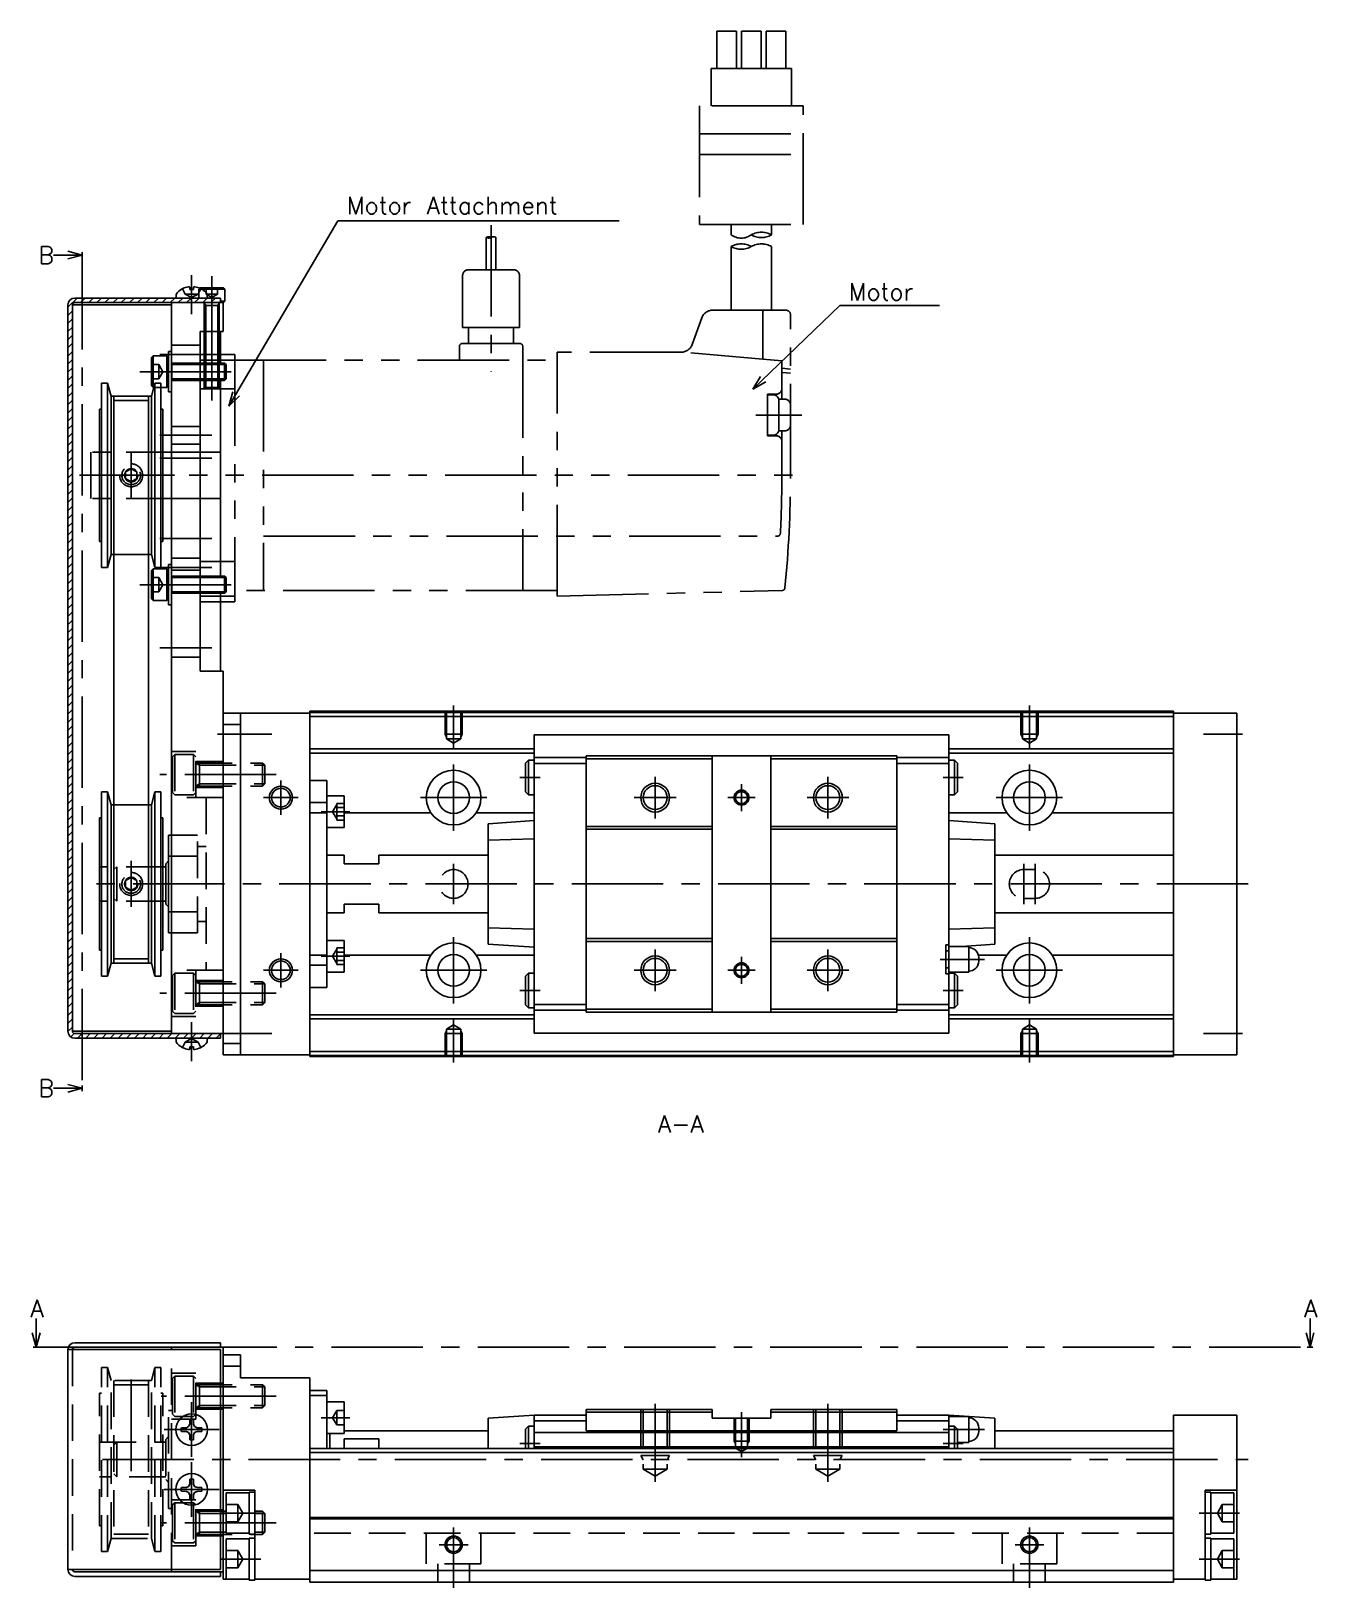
# Model space of a CAD drawing. Extents: x -2 to 470, y -8 to 279.
# Drawn here: x 246.4 to 469.7, y 9 to 279.5 of the extents above; entities that cross this region are included whole.
import ezdxf

# ---------------------------------------------------------------- set-up
doc = ezdxf.new("R2010")
doc.units = 0
doc.header["$LTSCALE"] = 0.5
for name, pattern in [('CENTER', [50.8, 31.75, -6.35, 6.35, -6.35]), ('DASHED', [19.05, 12.7, -6.35]), ('PHANTOM', [63.5, 31.75, -6.35, 6.35, -6.35, 6.35, -6.35])]:
    doc.linetypes.add(name, pattern=pattern)
for name, color, linetype in [('MSM_CENTER', 1, 'CENTER'), ('MSM_CONTINUOUS', 7, 'CONTINUOUS'), ('MSM_DASHED', 4, 'DASHED'), ('MSM_IMAGINARY', 6, 'PHANTOM'), ('MSM_NARROW', 5, 'CONTINUOUS'), ('MSM_PART_NUMBER', 7, 'CONTINUOUS')]:
    doc.layers.add(name, color=color, linetype=linetype)
doc.styles.get("Standard").update_dxf_attribs({"font": 'txt.shx', "height": 3, "bigfont": 'bigfont.shx'})

msp = doc.modelspace()

# ---------------------------------------------------------------- linework, layer by layer
at = {"layer": 'MSM_CENTER'}
for p, q in [((255.26, 240.06), (255.26, 96.3)), ((274.26, 237.06), (274.26, 230.3)), ((277.76, 236.9), (277.76, 215.3)), ((277.76, 223.3), (268.76, 223.3)), ((265.26, 220.3), (282.26, 220.3)), ((277.76, 209.3), (268.76, 209.3)), ((263.76, 206.3), (263.76, 198.3)), ((277.76, 205.3), (268.76, 205.3)), ((256.26, 202.3), (271.26, 202.3)), ((277.76, 191.3), (268.76, 191.3)), ((277.76, 186.3), (268.76, 186.3)), ((265.26, 183.3), (282.26, 183.3)), ((277.76, 172.3), (268.76, 172.3)), ((319.76, 162.3), (319.76, 154.79)), ((419.76, 162.3), (419.76, 154.79)), ((278.76, 157.3), (288.16, 157.3)), ((450.01, 157.3), (456.76, 157.3)), ((319.76, 152.05), (319.76, 140.55)), ((419.76, 152.05), (419.76, 140.55)), ((288.96, 150.3), (268.76, 150.3)), ((289.76, 143.3), (289.76, 149.3)), ((331.26, 149.8), (334.76, 149.8)), ((354.76, 142.67), (354.76, 149.92)), ((384.76, 142.67), (384.76, 149.92)), ((408.26, 149.8), (404.76, 149.8)), ((286.76, 146.3), (292.76, 146.3)), ((314.01, 146.3), (325.51, 146.3)), ((351.14, 146.3), (358.39, 146.3)), ((367.4, 146.3), (372.13, 146.3)), ((369.76, 143.93), (369.76, 148.66)), ((381.14, 146.3), (388.39, 146.3)), ((414.01, 146.3), (425.51, 146.3)), ((296.76, 143.85), (301.76, 143.85)), ((263.76, 135.3), (263.76, 127.3)), ((319.76, 127.8), (319.76, 134.8)), ((418.76, 127.8), (418.76, 134.8)), ((420.76, 127.8), (420.76, 134.8)), ((457.76, 131.3), (256.26, 131.3)), ((319.76, 110.55), (319.76, 122.05)), ((419.76, 110.55), (419.76, 122.05)), ((289.76, 119.3), (289.76, 113.3)), ((354.76, 112.67), (354.76, 119.92)), ((384.76, 112.67), (384.76, 119.92)), ((296.76, 118.74), (301.76, 118.74)), ((369.76, 113.93), (369.76, 118.66)), ((404.26, 118.2), (411.96, 118.2)), ((286.76, 116.3), (292.76, 116.3)), ((314.01, 116.3), (325.51, 116.3)), ((351.14, 116.3), (358.39, 116.3)), ((367.4, 116.3), (372.13, 116.3)), ((381.14, 116.3), (388.39, 116.3)), ((414.01, 116.3), (425.51, 116.3)), ((288.96, 112.3), (268.76, 112.3)), ((331.26, 112.8), (334.76, 112.8)), ((408.26, 112.8), (404.76, 112.8)), ((274.26, 100.54), (274.26, 107.3)), ((319.76, 100.3), (319.76, 107.81)), ((419.76, 100.3), (419.76, 107.81)), ((278.76, 105.3), (288.16, 105.3)), ((450.01, 105.3), (456.76, 105.3)), ((247.76, 50.8), (468.5, 50.8)), ((263.76, 29.3), (263.76, 47.05)), ((288.96, 42.3), (268.96, 42.3)), ((274.26, 41.25), (274.26, 31.75)), ((354.76, 41), (354.76, 27.41)), ((384.76, 41), (384.76, 27.41)), ((296.76, 38.55), (301.76, 38.55)), ((369.76, 39.5), (369.76, 31.69)), ((279.01, 36.5), (269.51, 36.5)), ((404.76, 36.5), (411.96, 36.5)), ((331.26, 34.1), (334.76, 34.1)), ((404.76, 34.1), (408.26, 34.1)), ((258.76, 31.3), (457.76, 31.3)), ((274.26, 30.85), (274.26, 21.35)), ((279.01, 26.1), (269.51, 26.1)), ((279.26, 22), (286.26, 22)), ((456.26, 22), (449.26, 22)), ((288.96, 20.3), (268.96, 20.3)), ((319.76, 19.5), (319.76, 9)), ((419.76, 19.5), (419.76, 9)), ((317.26, 16.5), (322.26, 16.5)), ((417.26, 16.5), (422.26, 16.5)), ((279.26, 14), (286.26, 14)), ((456.26, 14), (449.26, 14))]:
    msp.add_line(p, q, dxfattribs=at)
at = {"layer": 'MSM_CONTINUOUS'}
for p, q in [((252.76, 241.23), (255.26, 240.56)), ((255.26, 241.06), (255.26, 240.06)), ((255.26, 240.56), (250.26, 240.56)), ((255.26, 240.56), (252.76, 239.89)), ((279.26, 233.1), (253.96, 233.1)), ((271.55, 233.5), (271.51, 233.1)), ((273.93, 234.98), (273.95, 234.6)), ((273.95, 234.6), (274.58, 234.6)), ((274.59, 234.98), (274.58, 234.6)), ((275.67, 234.81), (275.76, 234.9)), ((275.76, 234.9), (279.76, 234.9)), ((280.01, 234.65), (275.98, 234.65)), ((276.98, 233.5), (277.01, 233.1)), ((279.26, 233.1), (279.26, 232.3)), ((279.76, 234.9), (280.01, 234.65)), ((280.01, 234.65), (280.01, 232.55)), ((252.76, 231.9), (252.76, 105.7)), ((253.56, 231.9), (253.56, 105.7)), ((253.56, 231.9), (270.76, 231.9)), ((279.76, 232.3), (253.96, 232.3)), ((270.76, 105.3), (270.76, 232.3)), ((280.01, 232.55), (279.26, 232.55)), ((279.76, 232.3), (280.01, 232.55)), ((279.76, 232.3), (279.76, 227.3)), ((275.76, 227.3), (279.76, 227.3)), ((275.76, 227.3), (275.76, 168.3)), ((276.46, 227.3), (276.46, 221.8)), ((279.06, 227.3), (279.06, 221.8)), ((279.26, 227.3), (279.26, 221.8)), ((267.26, 222.75), (267.56, 223.05)), ((267.26, 222.75), (267.26, 217.85)), ((267.56, 223.05), (269.96, 223.05)), ((267.56, 223.05), (267.56, 217.55)), ((269.96, 217.55), (269.96, 223.05)), ((270.26, 222.75), (269.96, 223.05)), ((270.76, 223.8), (270.26, 223.8)), ((270.26, 216.8), (270.26, 223.8)), ((275.76, 221.8), (279.99, 221.8)), ((279.99, 218.8), (279.99, 221.8)), ((279.99, 221.8), (280.26, 221.53)), ((280.26, 221.53), (280.26, 219.07)), ((258.62, 218.3), (258.62, 186.3)), ((259.66, 218.3), (258.62, 218.3)), ((259.66, 218.3), (259.66, 186.3)), ((260.26, 216.05), (259.66, 218.3)), ((267.86, 218.3), (267.26, 216.05)), ((267.56, 217.55), (267.26, 217.85)), ((267.56, 217.55), (267.66, 217.55)), ((267.86, 218.3), (267.86, 186.3)), ((268.9, 218.3), (267.86, 218.3)), ((268.9, 218.3), (268.9, 186.3)), ((268.9, 217.55), (269.96, 217.55)), ((270.26, 217.85), (269.96, 217.55)), ((270.26, 216.8), (270.76, 216.8)), ((275.76, 218.8), (279.99, 218.8)), ((276.46, 218.8), (276.46, 217.54)), ((279.06, 217.54), (276.46, 217.54)), ((276.7, 217.3), (276.46, 217.54)), ((278.82, 217.3), (276.7, 217.3)), ((278.82, 217.3), (279.06, 217.54)), ((279.06, 218.8), (279.06, 217.54)), ((279.26, 218.8), (279.26, 184.8)), ((280.26, 219.07), (279.99, 218.8)), ((258.26, 213.8), (258.26, 190.8)), ((258.62, 213.8), (258.26, 213.8)), ((267.26, 216.05), (260.26, 216.05)), ((260.26, 216.05), (260.26, 188.55)), ((260.76, 216.05), (260.76, 117.55)), ((266.76, 216.05), (266.76, 117.55)), ((267.26, 216.05), (267.26, 188.55)), ((269.26, 213.8), (268.9, 213.8)), ((269.26, 213.8), (269.26, 190.8)), ((258.26, 190.8), (258.62, 190.8)), ((268.9, 190.8), (269.26, 190.8)), ((259.66, 186.3), (260.26, 188.55)), ((260.26, 188.55), (260.76, 188.55)), ((266.76, 188.55), (267.26, 188.55)), ((267.26, 188.55), (267.86, 186.3)), ((270.76, 186.8), (270.26, 186.8)), ((270.26, 179.8), (270.26, 186.8)), ((258.62, 186.3), (259.66, 186.3)), ((267.26, 185.75), (267.56, 186.05)), ((267.26, 185.75), (267.26, 180.85)), ((267.56, 186.05), (269.96, 186.05)), ((267.56, 186.05), (267.56, 180.55)), ((267.86, 186.3), (268.9, 186.3)), ((269.96, 180.55), (269.96, 186.05)), ((270.26, 185.75), (269.96, 186.05)), ((275.76, 184.8), (279.99, 184.8)), ((279.99, 181.8), (279.99, 184.8)), ((279.99, 184.8), (280.26, 184.53)), ((280.26, 184.53), (280.26, 182.07)), ((275.76, 181.8), (279.99, 181.8)), ((279.26, 181.8), (279.26, 168.3)), ((280.26, 182.07), (279.99, 181.8)), ((267.56, 180.55), (267.26, 180.85)), ((267.56, 180.55), (269.96, 180.55)), ((270.26, 180.85), (269.96, 180.55)), ((270.26, 179.8), (270.76, 179.8)), ((275.76, 168.3), (279.76, 168.3)), ((279.76, 168.3), (279.76, 101.6)), ((294.76, 161), (279.76, 161)), ((282.76, 161), (282.76, 101.6)), ((444.76, 161.3), (294.76, 161.3)), ((294.76, 101.3), (294.76, 161.3)), ((444.76, 161.1), (294.76, 161.1)), ((444.76, 160.4), (294.76, 160.4)), ((444.76, 161.3), (444.76, 101.3)), ((455.76, 161), (444.76, 161)), ((455.76, 161), (455.76, 101.6)), ((282.76, 159), (279.76, 159)), ((405.76, 157.2), (333.76, 157.2)), ((333.76, 157.2), (333.76, 105.4)), ((405.76, 157.2), (405.76, 105.4)), ((333.76, 154.75), (294.76, 154.75)), ((444.76, 154.75), (405.76, 154.75)), ((333.76, 154.05), (294.76, 154.05)), ((332.76, 152.8), (332.26, 152.3)), ((332.26, 147.3), (332.26, 152.3)), ((333.76, 152.8), (332.76, 152.8)), ((332.76, 146.8), (332.76, 152.8)), ((342.76, 153.25), (333.76, 153.25)), ((342.76, 152.25), (333.76, 152.25)), ((396.76, 153.55), (342.76, 153.55)), ((342.76, 153.55), (342.76, 109.05)), ((364.66, 153.05), (342.76, 153.05)), ((364.66, 153.55), (364.66, 109.05)), ((374.86, 153.55), (374.86, 109.05)), ((396.76, 153.05), (374.86, 153.05)), ((396.76, 153.55), (396.76, 109.05)), ((405.76, 153.25), (396.76, 153.25)), ((405.76, 152.25), (396.76, 152.25)), ((444.76, 154.05), (405.76, 154.05)), ((406.76, 152.8), (405.76, 152.8)), ((407.26, 152.3), (406.76, 152.8)), ((406.76, 146.8), (406.76, 152.8)), ((407.26, 147.3), (407.26, 152.3)), ((297.76, 149.3), (294.76, 149.3)), ((297.76, 149.3), (297.76, 113.3)), ((258.62, 147.3), (258.62, 115.3)), ((259.66, 147.3), (258.62, 147.3)), ((259.66, 147.3), (259.66, 115.3)), ((260.26, 145.05), (259.66, 147.3)), ((267.86, 147.3), (267.26, 145.05)), ((267.86, 147.3), (267.86, 115.3)), ((268.9, 147.3), (267.86, 147.3)), ((268.9, 147.3), (268.9, 115.3)), ((300.76, 146.6), (297.76, 146.6)), ((300.76, 146.6), (300.76, 141.1)), ((332.26, 147.3), (332.76, 146.8)), ((332.76, 146.8), (333.76, 146.8)), ((405.76, 146.8), (406.76, 146.8)), ((406.76, 146.8), (407.26, 147.3)), ((260.26, 145.05), (260.26, 117.55)), ((260.76, 145.05), (260.26, 145.05)), ((267.26, 145.05), (266.76, 145.05)), ((267.26, 145.05), (267.26, 117.55)), ((297.76, 145.43), (294.76, 145.43)), ((297.76, 143.68), (294.76, 143.68)), ((315.81, 143.66), (300.76, 143.66)), ((333.76, 143.66), (323.71, 143.66)), ((415.81, 143.66), (405.76, 143.66)), ((444.76, 143.66), (423.71, 143.66)), ((258.26, 142.8), (258.26, 119.8)), ((258.62, 142.8), (258.26, 142.8)), ((269.26, 142.8), (268.9, 142.8)), ((269.26, 142.8), (269.26, 119.8)), ((297.76, 141.1), (300.76, 141.1)), ((333.76, 142.3), (325.76, 141.77)), ((325.76, 120.83), (325.76, 141.77)), ((364.66, 141.3), (342.76, 141.3)), ((364.66, 140.8), (342.76, 140.8)), ((396.76, 141.3), (374.86, 141.3)), ((396.76, 140.8), (374.86, 140.8)), ((413.76, 141.77), (405.76, 142.3)), ((413.76, 141.77), (413.76, 120.83)), ((270.76, 139.8), (270.26, 139.8)), ((270.26, 122.8), (270.26, 139.8)), ((333.76, 139.16), (325.76, 138.9)), ((413.76, 138.9), (405.76, 139.16)), ((270.26, 135.3), (269.76, 134.8)), ((270.26, 136.12), (270.76, 136.12)), ((300.76, 136.3), (297.76, 136.3)), ((300.76, 136.3), (300.76, 134.8)), ((306.76, 136.3), (306.76, 134.8)), ((325.76, 136.3), (306.76, 136.3)), ((444.76, 136.3), (413.76, 136.3)), ((269.26, 134.3), (269.76, 134.3)), ((269.76, 134.8), (269.76, 127.8)), ((306.76, 134.8), (300.76, 134.8)), ((269.76, 128.3), (269.26, 128.3)), ((269.76, 127.8), (270.26, 127.3)), ((300.76, 127.8), (306.76, 127.8)), ((300.76, 127.8), (300.76, 126.3)), ((306.76, 127.8), (306.76, 126.3)), ((270.26, 126.48), (270.76, 126.48)), ((297.76, 126.3), (300.76, 126.3)), ((306.76, 126.3), (325.76, 126.3)), ((413.76, 126.3), (444.76, 126.3)), ((270.76, 122.8), (270.26, 122.8)), ((325.76, 123.7), (333.76, 123.44)), ((364.66, 121.8), (342.76, 121.8)), ((396.76, 121.8), (374.86, 121.8)), ((405.76, 123.44), (413.76, 123.7)), ((258.26, 119.8), (258.62, 119.8)), ((268.9, 119.8), (269.26, 119.8)), ((300.76, 121.49), (297.76, 121.49)), ((300.76, 121.49), (300.76, 115.99)), ((325.76, 120.83), (333.76, 120.3)), ((364.66, 121.3), (342.76, 121.3)), ((396.76, 121.3), (374.86, 121.3)), ((405.26, 120.7), (405.26, 115.7)), ((405.26, 120.7), (405.76, 120.7)), ((405.76, 119.7), (405.26, 119.7)), ((409.21, 120.45), (405.76, 120.45)), ((408.02, 120.45), (413.76, 120.83)), ((409.21, 120.45), (409.21, 115.95)), ((259.66, 115.3), (260.26, 117.55)), ((260.26, 117.55), (267.26, 117.55)), ((267.26, 117.55), (267.86, 115.3)), ((297.76, 118.92), (294.76, 118.92)), ((297.76, 117.17), (294.76, 117.17)), ((315.81, 118.94), (300.76, 118.94)), ((333.76, 118.94), (323.71, 118.94)), ((405.26, 116.7), (405.76, 116.7)), ((415.81, 118.94), (410.9, 118.94)), ((410.96, 118.5), (410.96, 117.9)), ((444.76, 118.94), (423.71, 118.94)), ((258.62, 115.3), (259.66, 115.3)), ((267.86, 115.3), (268.9, 115.3)), ((297.76, 115.99), (300.76, 115.99)), ((332.76, 115.8), (332.26, 115.3)), ((332.26, 115.3), (332.26, 110.3)), ((332.76, 115.8), (332.76, 109.8)), ((333.76, 115.8), (332.76, 115.8)), ((405.26, 115.7), (405.76, 115.7)), ((405.76, 115.95), (409.21, 115.95)), ((406.76, 115.8), (405.76, 115.8)), ((406.76, 115.8), (406.76, 109.8)), ((407.26, 115.3), (406.76, 115.8)), ((407.26, 115.3), (407.26, 110.3)), ((294.76, 113.3), (297.76, 113.3)), ((333.76, 108.55), (294.76, 108.55)), ((332.26, 110.3), (332.76, 109.8)), ((332.76, 109.8), (333.76, 109.8)), ((342.76, 110.35), (333.76, 110.35)), ((342.76, 109.35), (333.76, 109.35)), ((364.66, 109.55), (342.76, 109.55)), ((396.76, 109.05), (342.76, 109.05)), ((396.76, 109.55), (374.86, 109.55)), ((405.76, 110.35), (396.76, 110.35)), ((405.76, 109.35), (396.76, 109.35)), ((405.76, 109.8), (406.76, 109.8)), ((444.76, 108.55), (405.76, 108.55)), ((406.76, 109.8), (407.26, 110.3)), ((253.56, 105.7), (270.76, 105.7)), ((333.76, 107.85), (294.76, 107.85)), ((444.76, 107.85), (405.76, 107.85)), ((253.96, 105.3), (279.76, 105.3)), ((253.96, 104.5), (279.26, 104.5)), ((271.55, 104.1), (271.51, 104.5)), ((273.93, 102.62), (273.95, 103)), ((274.58, 103), (273.95, 103)), ((274.59, 102.62), (274.58, 103)), ((276.98, 104.1), (277.01, 104.5)), ((279.26, 105.3), (279.26, 104.5)), ((282.76, 103.6), (279.76, 103.6)), ((333.76, 105.4), (405.76, 105.4)), ((294.76, 101.6), (279.76, 101.6)), ((444.76, 102.2), (294.76, 102.2)), ((444.76, 101.5), (294.76, 101.5)), ((444.76, 101.3), (294.76, 101.3)), ((455.76, 101.6), (444.76, 101.6)), ((255.26, 95.8), (250.26, 95.8)), ((252.76, 96.47), (255.26, 95.8)), ((255.26, 95.8), (252.76, 95.13)), ((255.26, 96.3), (255.26, 95.3)), ((247.26, 50.8), (247.26, 55.8)), ((468.5, 50.8), (468.5, 55.8)), ((247.26, 50.8), (246.59, 53.3)), ((247.93, 53.3), (247.26, 50.8)), ((253.96, 51.6), (279.26, 51.6)), ((279.26, 50.8), (279.26, 51.6)), ((468.5, 50.8), (467.83, 53.3)), ((469.17, 53.3), (468.5, 50.8)), ((247.76, 50.8), (246.76, 50.8)), ((252.76, 50.4), (279.26, 50.4)), ((252.76, 50.4), (252.76, 12.2)), ((253.96, 50.8), (279.76, 50.8)), ((270.76, 50.4), (270.76, 50.8)), ((279.26, 50.4), (279.26, 12.2)), ((279.76, 50.8), (279.76, 10.5)), ((282.76, 49.5), (279.76, 49.5)), ((282.76, 45.5), (282.76, 49.5)), ((469, 50.8), (468, 50.8)), ((282.76, 47.5), (279.76, 47.5)), ((282.76, 45.5), (294.76, 45.5)), ((294.76, 45.5), (294.76, 10)), ((297.76, 43.3), (294.76, 43.3)), ((297.76, 43.3), (297.76, 33.2)), ((297.76, 42.45), (294.76, 42.45)), ((300.76, 41.3), (297.76, 41.3)), ((300.76, 41.3), (300.76, 35.8)), ((273.93, 37.42), (273.95, 38.27)), ((274.59, 37.42), (274.58, 38.27)), ((325.76, 38.5), (333.76, 39)), ((325.76, 33.2), (325.76, 38.5)), ((342.76, 39), (333.76, 39)), ((333.76, 33.2), (333.76, 39)), ((342.76, 38), (333.76, 38)), ((342.76, 40), (342.76, 36.29)), ((364.66, 40), (342.76, 40)), ((364.66, 39.5), (342.76, 39.5)), ((364.66, 40), (364.66, 38.5)), ((374.86, 38.5), (364.66, 38.5)), ((396.76, 40), (374.86, 40)), ((374.86, 40), (374.86, 38.5)), ((396.76, 39.5), (374.86, 39.5)), ((396.76, 40), (396.76, 36.29)), ((405.76, 39), (396.76, 39)), ((405.76, 38), (396.76, 38)), ((405.76, 39), (413.76, 38.5)), ((405.76, 33.2), (405.76, 39)), ((409.21, 38.75), (405.76, 38.75)), ((409.21, 38.75), (409.21, 34.25)), ((413.76, 38.5), (413.76, 33.2)), ((444.76, 39), (444.76, 10)), ((455.76, 39), (444.76, 39)), ((455.76, 39), (455.76, 10.5)), ((273.34, 36.83), (272.49, 36.82)), ((273.34, 36.17), (272.49, 36.18)), ((273.34, 36.83), (273.74, 37.02)), ((273.34, 36.17), (273.74, 35.98)), ((273.93, 37.42), (273.74, 37.02)), ((273.93, 35.58), (273.74, 35.98)), ((273.93, 35.58), (273.95, 34.73)), ((274.59, 35.58), (274.58, 34.73)), ((274.59, 37.42), (274.78, 37.02)), ((274.59, 35.58), (274.78, 35.98)), ((275.19, 36.83), (274.78, 37.02)), ((275.19, 36.17), (274.78, 35.98)), ((275.19, 36.83), (276.03, 36.82)), ((275.19, 36.17), (276.03, 36.18)), ((297.76, 35.8), (300.76, 35.8)), ((298.26, 33.2), (298.26, 35.8)), ((300.76, 36.3), (325.76, 36.3)), ((332.76, 37.1), (332.26, 36.6)), ((332.26, 36.6), (332.26, 33.2)), ((333.76, 37.1), (332.76, 37.1)), ((332.76, 37.1), (332.76, 33.2)), ((405.76, 36), (333.76, 36)), ((396.76, 36.29), (342.76, 36.29)), ((406.76, 37.1), (405.76, 37.1)), ((407.26, 36.6), (406.76, 37.1)), ((406.76, 37.1), (406.76, 33.2)), ((407.26, 36.6), (407.26, 33.2)), ((410.96, 36.8), (410.96, 36.2)), ((413.76, 36.3), (444.76, 36.3)), ((444.76, 33.2), (294.76, 33.2)), ((444.76, 32.5), (294.76, 32.5)), ((300.76, 34.87), (306.76, 34.87)), ((300.76, 34.87), (300.76, 33.2)), ((306.76, 34.87), (306.76, 33.2)), ((405.76, 33.5), (333.76, 33.5)), ((407.26, 34.25), (409.21, 34.25)), ((273.93, 27.02), (273.95, 27.87)), ((274.59, 27.02), (274.58, 27.87)), ((273.34, 26.43), (272.49, 26.42)), ((273.34, 25.77), (272.49, 25.78)), ((273.34, 26.43), (273.74, 26.62)), ((273.34, 25.77), (273.74, 25.58)), ((273.93, 27.02), (273.74, 26.62)), ((273.93, 25.18), (273.74, 25.58)), ((273.93, 25.18), (273.95, 24.33)), ((274.59, 25.18), (274.58, 24.33)), ((274.59, 27.02), (274.78, 26.62)), ((274.59, 25.18), (274.78, 25.58)), ((275.19, 26.43), (274.78, 26.62)), ((275.19, 25.77), (274.78, 25.58)), ((275.19, 26.43), (276.03, 26.42)), ((275.19, 25.77), (276.03, 25.78)), ((285.26, 26), (279.76, 26)), ((284.26, 25.5), (280.26, 25.5)), ((280.26, 25.5), (280.26, 18.5)), ((285.26, 25.65), (284.26, 25.65)), ((284.26, 25.65), (284.26, 18.35)), ((285.26, 26), (285.26, 10.35)), ((455.76, 26), (450.26, 26)), ((450.26, 26), (450.26, 10.35)), ((451.26, 25.65), (450.26, 25.65)), ((451.26, 25.65), (451.26, 18.35)), ((455.26, 25.5), (451.26, 25.5)), ((455.26, 25.5), (455.26, 18.5)), ((444.76, 21.2), (294.76, 21.2)), ((444.76, 21), (294.76, 21)), ((280.26, 18.5), (284.26, 18.5)), ((284.26, 17.5), (280.26, 17.5)), ((280.26, 17.5), (280.26, 10.5)), ((284.26, 18.35), (285.26, 18.35)), ((285.26, 17.65), (284.26, 17.65)), ((284.26, 17.65), (284.26, 10.35)), ((450.26, 18.35), (451.26, 18.35)), ((451.26, 17.65), (450.26, 17.65)), ((451.26, 18.5), (455.26, 18.5)), ((451.26, 17.65), (451.26, 10.35)), ((455.26, 17.5), (451.26, 17.5)), ((455.26, 17.5), (455.26, 10.5)), ((252.76, 12.2), (279.26, 12.2)), ((253.96, 11.8), (279.76, 11.8)), ((253.96, 11), (279.26, 11)), ((270.76, 11.8), (270.76, 12.2)), ((279.26, 11), (279.26, 11.8)), ((444.76, 12), (294.76, 12)), ((284.26, 10.5), (279.76, 10.5)), ((284.26, 10.35), (285.26, 10.35)), ((294.76, 10.5), (285.26, 10.5)), ((444.76, 10), (294.76, 10)), ((450.26, 10.5), (444.76, 10.5)), ((450.26, 10.35), (451.26, 10.35)), ((451.26, 10.5), (455.76, 10.5))]:
    msp.add_line(p, q, dxfattribs=at)
for centre, radius in [((319.76, 146.3), 4.75), ((319.76, 146.3), 2.75), ((419.76, 146.3), 4.75), ((419.76, 146.3), 2.75), ((289.76, 146.3), 1.62), ((354.76, 146.3), 2.07), ((369.76, 146.3), 1.06), ((384.76, 146.3), 2.07), ((319.76, 116.3), 4.75), ((319.76, 116.3), 2.75), ((419.76, 116.3), 4.75), ((419.76, 116.3), 2.75), ((289.76, 116.3), 1.62), ((354.76, 116.3), 2.07), ((369.76, 116.3), 1.06), ((384.76, 116.3), 2.07), ((274.26, 36.5), 2.75), ((274.26, 26.1), 2.75), ((319.76, 16.5), 1.23), ((419.76, 16.5), 1.23)]:
    msp.add_circle(centre, radius, dxfattribs=at)
for centre, radius, start, end in [((253.96, 231.9), 1.2, 90, 180), ((272.54, 233.42), 1, 133.4267, 175), ((274.26, 231.6), 3.5, 98.5396, 133.4267), ((273.73, 234.78), 0.284, 44.1872, 87.0617), ((274.8, 234.78), 0.284, 92.9383, 135.8128), ((274.26, 231.6), 3.5, 46.5733, 81.4604), ((275.98, 233.42), 1, 5, 46.5733), ((253.96, 231.9), 0.4, 90, 180), ((409.21, 118.5), 1.75, 0, 90), ((409.21, 117.9), 1.75, 270, 0), ((253.96, 105.7), 1.2, 180, 270), ((253.96, 105.7), 0.4, 180, 270), ((272.54, 104.18), 1, 185, 226.5733), ((274.26, 106), 3.5, 226.5733, 261.4604), ((274.26, 106), 3.5, 278.5396, 313.4267), ((275.98, 104.18), 1, 313.4267, 355), ((273.73, 102.82), 0.284, 272.9383, 315.8128), ((274.8, 102.82), 0.284, 224.1872, 267.0617), ((253.96, 50.4), 1.2, 90, 180), ((253.96, 50.4), 0.4, 90, 180), ((274.26, 36.5), 1.8, 79.8876, 100.1124), ((409.21, 36.8), 1.75, 0, 90), ((274.26, 36.5), 1.8, 169.8876, 190.1124), ((274.26, 36.5), 1.8, 349.8876, 10.1124), ((409.21, 36.2), 1.75, 270, 0), ((274.26, 36.5), 1.8, 259.8876, 280.1124), ((274.26, 26.1), 1.8, 79.8876, 100.1124), ((274.26, 26.1), 1.8, 169.8876, 190.1124), ((274.26, 26.1), 1.8, 349.8876, 10.1124), ((274.26, 26.1), 1.8, 259.8876, 280.1124), ((253.96, 12.2), 1.2, 180, 270), ((253.96, 12.2), 0.4, 180, 270)]:
    msp.add_arc(centre, radius, start, end, dxfattribs=at)
at = {"layer": 'MSM_DASHED'}
for p, q in [((272.65, 234.71), (273.12, 233.77)), ((274.26, 233.17), (273.12, 233.77)), ((273.12, 233.77), (275.41, 233.77)), ((274.26, 233.17), (275.41, 233.77)), ((275.87, 234.71), (275.41, 233.77)), ((275.51, 234.65), (275.67, 234.81)), ((275.51, 234.65), (275.51, 233.1)), ((275.98, 234.65), (275.51, 234.65)), ((276.76, 233.8), (276.76, 234.9)), ((276.76, 233.8), (278.76, 233.8)), ((277.76, 233.22), (276.76, 233.8)), ((277.76, 234.9), (277.76, 233.8)), ((278.76, 233.8), (277.76, 233.22)), ((278.76, 233.8), (278.76, 234.9)), ((276.46, 232.2), (276.46, 227.3)), ((279.06, 231.81), (276.46, 231.81)), ((276.7, 231.81), (276.7, 227.3)), ((278.82, 231.81), (278.82, 227.3)), ((279.06, 232.2), (279.06, 227.3)), ((270.76, 224.9), (275.76, 224.9)), ((270.76, 221.8), (275.76, 221.8)), ((270.8, 221.8), (270.8, 218.8)), ((267.26, 221.55), (268.56, 221.55)), ((267.26, 220.3), (268.56, 220.3)), ((268.56, 221.55), (268.56, 219.05)), ((268.56, 221.55), (269.28, 220.3)), ((269.28, 220.3), (268.56, 219.05)), ((270.76, 221.55), (270.8, 221.53)), ((270.8, 221.53), (275.76, 221.53)), ((267.26, 219.05), (268.56, 219.05)), ((267.66, 217.55), (268.9, 217.55)), ((270.76, 219.05), (270.8, 219.07)), ((270.76, 218.8), (275.76, 218.8)), ((270.8, 219.07), (275.76, 219.07)), ((260.76, 215.29), (266.76, 215.29)), ((270.76, 210.8), (275.76, 210.8)), ((269.26, 206.3), (258.26, 206.3)), ((270.76, 207.7), (275.76, 207.7)), ((263.76, 203.45), (262.76, 202.88)), ((262.76, 202.88), (262.76, 201.72)), ((264.76, 202.88), (263.76, 203.45)), ((264.76, 201.72), (264.76, 202.88)), ((262.76, 201.72), (263.76, 201.15)), ((263.76, 201.15), (264.76, 201.72)), ((269.26, 198.3), (258.26, 198.3)), ((260.76, 188.55), (266.76, 188.55)), ((270.76, 187.9), (275.76, 187.9)), ((267.26, 184.55), (268.56, 184.55)), ((268.56, 184.55), (268.56, 182.05)), ((268.56, 184.55), (269.28, 183.3)), ((270.76, 185.8), (275.76, 185.8)), ((270.76, 184.8), (275.76, 184.8)), ((270.76, 184.55), (270.8, 184.53)), ((270.8, 184.8), (270.8, 181.8)), ((270.8, 184.53), (275.76, 184.53)), ((267.26, 183.3), (268.56, 183.3)), ((267.26, 182.05), (268.56, 182.05)), ((269.28, 183.3), (268.56, 182.05)), ((270.76, 182.05), (270.8, 182.07)), ((270.76, 181.8), (275.76, 181.8)), ((270.8, 182.07), (275.76, 182.07)), ((270.76, 170.7), (275.76, 170.7)), ((318.26, 161.3), (318.26, 157.3)), ((318.53, 156.5), (318.53, 161.3)), ((320.99, 161.3), (320.99, 156.5)), ((321.26, 161.3), (321.26, 157.3)), ((418.26, 161.3), (418.26, 157.3)), ((418.53, 156.5), (418.53, 161.3)), ((420.99, 161.3), (420.99, 156.5)), ((421.26, 161.3), (421.26, 157.3)), ((318.53, 156.83), (318.26, 157.3)), ((318.26, 157.3), (321.26, 157.3)), ((320.99, 156.83), (321.26, 157.3)), ((418.53, 156.83), (418.26, 157.3)), ((418.26, 157.3), (421.26, 157.3)), ((420.99, 156.83), (421.26, 157.3)), ((274.96, 154.3), (270.76, 154.3)), ((274.96, 146.3), (274.96, 154.3)), ((318.53, 156.5), (320.99, 156.5)), ((319.76, 155.79), (318.53, 156.5)), ((320.99, 156.5), (319.76, 155.79)), ((418.53, 156.5), (420.99, 156.5)), ((419.76, 155.79), (418.53, 156.5)), ((420.99, 156.5), (419.76, 155.79)), ((270.96, 153.4), (271.36, 153.8)), ((270.96, 153.4), (270.96, 147.2)), ((271.36, 153.8), (274.56, 153.8)), ((271.36, 153.8), (271.36, 146.8)), ((274.56, 153.8), (274.56, 146.8)), ((274.96, 153.4), (274.56, 153.8)), ((274.96, 152.55), (279.76, 152.55)), ((274.96, 152.3), (286.58, 152.3)), ((274.96, 152.3), (275.62, 151.92)), ((275.62, 152.3), (275.62, 148.3)), ((275.62, 151.92), (286.96, 151.92)), ((286.58, 148.3), (286.58, 152.3)), ((286.96, 151.92), (286.58, 152.3)), ((286.96, 148.68), (286.96, 151.92)), ((279.76, 146.3), (270.76, 146.3)), ((271.36, 146.8), (270.96, 147.2)), ((271.36, 146.8), (274.56, 146.8)), ((274.56, 146.8), (274.96, 147.2)), ((274.96, 148.3), (275.62, 148.68)), ((274.96, 148.3), (286.58, 148.3)), ((274.96, 148.05), (279.76, 148.05)), ((275.62, 148.68), (286.96, 148.68)), ((276.76, 146.3), (276.76, 116.3)), ((286.58, 148.3), (286.96, 148.68)), ((266.76, 145.05), (260.76, 145.05)), ((299.46, 145.1), (298.74, 143.85)), ((299.46, 142.6), (298.74, 143.85)), ((299.46, 145.3), (300.76, 145.3)), ((299.46, 145.3), (299.46, 142.41)), ((299.46, 144.58), (300.76, 144.58)), ((299.46, 143.13), (300.76, 143.13)), ((299.46, 142.41), (300.76, 142.41)), ((275.26, 139.8), (270.76, 139.8)), ((275.26, 122.8), (275.26, 139.8)), ((270.76, 136.12), (275.26, 136.12)), ((276.76, 137.8), (275.26, 137.8)), ((269.26, 134.3), (258.26, 134.3)), ((261.26, 134.3), (260.76, 133.8)), ((261.26, 128.3), (261.26, 134.3)), ((420.76, 133.8), (418.76, 133.8)), ((263.76, 132.45), (262.76, 131.88)), ((262.76, 131.88), (262.76, 130.72)), ((262.76, 130.72), (263.76, 130.15)), ((264.76, 131.88), (263.76, 132.45)), ((263.76, 130.15), (264.76, 130.72)), ((264.76, 130.72), (264.76, 131.88)), ((269.26, 128.3), (258.26, 128.3)), ((260.76, 128.8), (261.26, 128.3)), ((418.76, 128.8), (420.76, 128.8)), ((270.76, 126.48), (275.26, 126.48)), ((276.76, 124.8), (275.26, 124.8)), ((275.26, 122.8), (270.76, 122.8)), ((299.46, 119.99), (298.74, 118.74)), ((299.46, 120.19), (300.76, 120.19)), ((299.46, 117.3), (299.46, 120.19)), ((299.46, 119.47), (300.76, 119.47)), ((260.76, 118.31), (266.76, 118.31)), ((299.46, 117.49), (298.74, 118.74)), ((299.46, 118.02), (300.76, 118.02)), ((299.46, 117.3), (300.76, 117.3)), ((279.76, 116.3), (270.76, 116.3)), ((270.96, 115.4), (271.36, 115.8)), ((270.96, 115.4), (270.96, 109.2)), ((271.36, 115.8), (274.56, 115.8)), ((271.36, 115.8), (271.36, 108.8)), ((274.56, 115.8), (274.56, 108.8)), ((274.96, 115.4), (274.56, 115.8)), ((274.96, 116.3), (274.96, 108.3)), ((274.96, 114.55), (279.76, 114.55)), ((274.96, 114.3), (286.58, 114.3)), ((274.96, 114.3), (275.62, 113.92)), ((275.62, 114.3), (275.62, 110.3)), ((275.62, 113.92), (286.96, 113.92)), ((286.58, 110.3), (286.58, 114.3)), ((286.96, 113.92), (286.58, 114.3)), ((286.96, 110.68), (286.96, 113.92)), ((274.96, 108.3), (270.76, 108.3)), ((271.36, 108.8), (270.96, 109.2)), ((271.36, 108.8), (274.56, 108.8)), ((274.56, 108.8), (274.96, 109.2)), ((274.96, 110.3), (275.62, 110.68)), ((274.96, 110.3), (286.58, 110.3)), ((274.96, 110.05), (279.76, 110.05)), ((275.62, 110.68), (286.96, 110.68)), ((286.58, 110.3), (286.96, 110.68)), ((318.53, 105.77), (318.26, 105.3)), ((319.76, 106.81), (318.53, 106.1)), ((318.53, 106.1), (318.53, 101.3)), ((318.53, 106.1), (320.99, 106.1)), ((320.99, 106.1), (319.76, 106.81)), ((320.99, 101.3), (320.99, 106.1)), ((320.99, 105.77), (321.26, 105.3)), ((418.53, 105.77), (418.26, 105.3)), ((419.76, 106.81), (418.53, 106.1)), ((418.53, 106.1), (418.53, 101.3)), ((418.53, 106.1), (420.99, 106.1)), ((420.99, 106.1), (419.76, 106.81)), ((420.99, 101.3), (420.99, 106.1)), ((420.99, 105.77), (421.26, 105.3)), ((272.65, 102.89), (273.12, 103.83)), ((274.26, 104.43), (273.12, 103.83)), ((275.41, 103.83), (273.12, 103.83)), ((274.26, 104.43), (275.41, 103.83)), ((275.87, 102.89), (275.41, 103.83)), ((318.26, 101.3), (318.26, 105.3)), ((318.26, 105.3), (321.26, 105.3)), ((321.26, 101.3), (321.26, 105.3)), ((418.26, 101.3), (418.26, 105.3)), ((418.26, 105.3), (421.26, 105.3)), ((421.26, 101.3), (421.26, 105.3)), ((253.56, 50.4), (253.56, 12.2)), ((270.76, 12.2), (270.76, 50.4)), ((259.66, 47.3), (258.62, 47.3)), ((258.62, 15.3), (258.62, 47.3)), ((259.66, 15.3), (259.66, 47.3)), ((260.26, 45.05), (259.66, 47.3)), ((267.86, 47.3), (267.26, 45.05)), ((268.9, 47.3), (267.86, 47.3)), ((267.86, 15.3), (267.86, 47.3)), ((268.9, 15.3), (268.9, 47.3)), ((274.96, 46.3), (270.76, 46.3)), ((274.96, 38.3), (274.96, 46.3)), ((267.26, 45.05), (260.26, 45.05)), ((260.26, 17.55), (260.26, 45.05)), ((260.76, 45.05), (260.76, 17.55)), ((260.76, 44.29), (266.76, 44.29)), ((266.76, 45.05), (266.76, 17.55)), ((267.26, 17.55), (267.26, 45.05)), ((270.96, 45.4), (271.36, 45.8)), ((270.96, 45.4), (270.96, 39.2)), ((271.36, 45.8), (271.36, 38.8)), ((271.36, 45.8), (274.56, 45.8)), ((274.96, 45.4), (274.56, 45.8)), ((274.56, 45.8), (274.56, 38.8)), ((274.96, 44.55), (279.76, 44.55)), ((274.96, 44.3), (286.58, 44.3)), ((274.96, 44.3), (275.62, 43.92)), ((275.62, 44.3), (275.62, 40.3)), ((275.62, 43.92), (286.96, 43.92)), ((286.58, 40.3), (286.58, 44.3)), ((286.96, 43.92), (286.58, 44.3)), ((286.96, 40.68), (286.96, 43.92)), ((258.26, 19.8), (258.26, 42.8)), ((258.62, 42.8), (258.26, 42.8)), ((269.26, 42.8), (268.9, 42.8)), ((269.26, 19.8), (269.26, 42.8)), ((274.96, 40.3), (275.62, 40.68)), ((275.62, 40.68), (286.96, 40.68)), ((286.58, 40.3), (286.96, 40.68)), ((270.76, 39.8), (270.26, 39.8)), ((270.26, 22.8), (270.26, 39.8)), ((274.96, 38.3), (270.76, 38.3)), ((271.36, 38.8), (270.96, 39.2)), ((271.36, 38.8), (274.56, 38.8)), ((274.56, 38.8), (274.96, 39.2)), ((274.96, 40.3), (286.58, 40.3)), ((274.96, 40.05), (279.76, 40.05)), ((299.46, 39.8), (298.74, 38.55)), ((299.46, 37.3), (298.74, 38.55)), ((299.46, 39.8), (300.76, 39.8)), ((299.46, 39.8), (299.46, 37.3)), ((299.46, 38.55), (300.76, 38.55)), ((352.26, 40), (352.26, 32)), ((352.69, 40), (352.69, 29.6)), ((356.83, 40), (356.83, 29.6)), ((357.26, 40), (357.26, 32)), ((368.46, 38.5), (368.46, 34.5)), ((368.7, 38.5), (368.7, 33.3)), ((370.82, 33.3), (370.82, 38.5)), ((371.06, 38.5), (371.06, 34.5)), ((382.26, 40), (382.26, 32)), ((382.69, 40), (382.69, 29.6)), ((386.83, 40), (386.83, 29.6)), ((387.26, 40), (387.26, 32)), ((270.26, 35.3), (269.76, 34.8)), ((299.46, 37.3), (300.76, 37.3)), ((258.26, 34.3), (269.76, 34.3)), ((261.26, 34.3), (260.76, 33.8)), ((261.26, 28.3), (261.26, 34.3)), ((269.76, 34.8), (269.76, 27.8)), ((368.46, 34.5), (368.7, 34.08)), ((368.46, 34.5), (371.06, 34.5)), ((370.82, 33.3), (368.7, 33.3)), ((368.7, 33.3), (369.76, 32.69)), ((369.76, 32.69), (370.82, 33.3)), ((371.06, 34.5), (370.82, 34.08)), ((352.26, 32), (352.69, 31.25)), ((352.26, 32), (357.26, 32)), ((357.26, 32), (356.83, 31.25)), ((387.26, 32), (382.26, 32)), ((382.26, 32), (382.69, 31.25)), ((387.26, 32), (386.83, 31.25)), ((269.76, 28.3), (258.26, 28.3)), ((260.76, 28.8), (261.26, 28.3)), ((269.76, 27.8), (270.26, 27.3)), ((356.83, 29.6), (352.69, 29.6)), ((352.69, 29.6), (354.76, 28.41)), ((356.83, 29.6), (354.76, 28.41)), ((382.69, 29.6), (386.83, 29.6)), ((382.69, 29.6), (384.76, 28.41)), ((386.83, 29.6), (384.76, 28.41)), ((270.76, 22.8), (270.26, 22.8)), ((274.96, 24.3), (270.76, 24.3)), ((270.96, 23.4), (271.36, 23.8)), ((270.96, 23.4), (270.96, 17.2)), ((271.36, 23.8), (271.36, 16.8)), ((271.36, 23.8), (274.56, 23.8)), ((274.96, 23.4), (274.56, 23.8)), ((274.56, 23.8), (274.56, 16.8)), ((274.96, 16.3), (274.96, 24.3)), ((274.96, 22.55), (279.76, 22.55)), ((274.96, 22.3), (275.62, 21.92)), ((274.96, 22.3), (280.26, 22.3)), ((275.62, 22.3), (275.62, 18.3)), ((275.62, 21.92), (280.26, 21.92)), ((282.26, 23.5), (280.26, 23.5)), ((282.26, 22), (280.26, 22)), ((282.26, 20.5), (282.26, 23.5)), ((282.26, 23.5), (283.13, 22)), ((282.26, 20.5), (283.13, 22)), ((285.26, 22.3), (286.58, 22.3)), ((285.26, 21.92), (286.96, 21.92)), ((286.58, 18.3), (286.58, 22.3)), ((286.96, 21.92), (286.58, 22.3)), ((286.96, 18.68), (286.96, 21.92)), ((453.26, 23.5), (452.4, 22)), ((453.26, 20.5), (452.4, 22)), ((453.26, 20.5), (453.26, 23.5)), ((453.26, 23.5), (455.26, 23.5)), ((453.26, 22), (455.26, 22)), ((258.26, 19.8), (258.62, 19.8)), ((268.9, 19.8), (269.26, 19.8)), ((282.26, 20.5), (280.26, 20.5)), ((453.26, 20.5), (455.26, 20.5)), ((259.66, 15.3), (260.26, 17.55)), ((260.26, 17.55), (267.26, 17.55)), ((260.76, 18.31), (266.76, 18.31)), ((267.26, 17.55), (267.86, 15.3)), ((274.96, 16.3), (270.76, 16.3)), ((271.36, 16.8), (270.96, 17.2)), ((271.36, 16.8), (274.56, 16.8)), ((274.56, 16.8), (274.96, 17.2)), ((274.96, 18.3), (275.62, 18.68)), ((274.96, 18.3), (286.58, 18.3)), ((274.96, 18.05), (279.76, 18.05)), ((275.62, 18.68), (280.26, 18.68)), ((285.26, 18.68), (286.96, 18.68)), ((286.58, 18.3), (286.96, 18.68)), ((444.76, 18.5), (294.76, 18.5)), ((315.01, 18.5), (315.01, 13.2)), ((324.51, 13.2), (324.51, 18.5)), ((415.01, 18.5), (415.01, 13.2)), ((424.51, 13.2), (424.51, 18.5)), ((258.62, 15.3), (259.66, 15.3)), ((267.86, 15.3), (268.9, 15.3)), ((282.26, 15.5), (280.26, 15.5)), ((282.26, 14), (280.26, 14)), ((282.26, 12.5), (282.26, 15.5)), ((282.26, 15.5), (283.13, 14)), ((282.26, 12.5), (283.13, 14)), ((453.26, 15.5), (452.4, 14)), ((453.26, 12.5), (452.4, 14)), ((453.26, 12.5), (453.26, 15.5)), ((453.26, 15.5), (455.26, 15.5)), ((453.26, 14), (455.26, 14)), ((282.26, 12.5), (280.26, 12.5)), ((324.51, 13.2), (315.01, 13.2)), ((317.01, 13.2), (317.01, 10)), ((322.51, 10), (322.51, 13.2)), ((424.51, 13.2), (415.01, 13.2)), ((417.01, 13.2), (417.01, 10)), ((422.51, 10), (422.51, 13.2)), ((453.26, 12.5), (455.26, 12.5))]:
    msp.add_line(p, q, dxfattribs=at)
for centre, radius in [((263.76, 202.3), 2), ((263.76, 202.3), 1.62), ((263.76, 202.3), 1.15), ((263.76, 131.3), 2), ((263.76, 131.3), 1.62), ((319.76, 131.3), 2.5), ((263.76, 131.3), 1.15)]:
    msp.add_circle(centre, radius, dxfattribs=at)
for centre, radius, start, end in [((276.36, 232.2), 0.1, 0, 90), ((279.16, 232.2), 0.1, 90, 180), ((418.76, 131.3), 2.5, 90, 270), ((420.76, 131.3), 2.5, 270, 90)]:
    msp.add_arc(centre, radius, start, end, dxfattribs=at)
at = {"layer": 'MSM_IMAGINARY'}
for p, q in [((365.46, 279.48), (368.86, 279.48)), ((365.46, 279.48), (365.46, 272.98)), ((368.86, 279.48), (368.86, 272.98)), ((369.76, 279.48), (373.16, 279.48)), ((369.76, 279.48), (369.76, 272.98)), ((373.16, 279.48), (373.16, 272.98)), ((374.06, 279.48), (377.46, 279.48)), ((374.06, 272.98), (374.06, 279.48)), ((377.46, 279.48), (377.46, 272.98)), ((364.46, 272.98), (378.46, 272.98)), ((364.46, 266.48), (364.46, 272.98)), ((378.46, 272.98), (378.46, 266.48)), ((362.46, 266.48), (362.46, 245.86)), ((380.46, 266.48), (362.46, 266.48)), ((380.46, 245.86), (380.46, 266.48)), ((362.46, 261.63), (380.46, 261.63)), ((362.46, 258.03), (380.46, 258.03)), ((325.41, 243.64), (325.41, 238)), ((326.26, 245.75), (326.26, 220.3)), ((327.11, 238), (327.11, 243.64)), ((362.46, 245.86), (380.46, 245.86)), ((367.96, 245.86), (367.96, 244.07)), ((374.96, 244.07), (374.96, 245.86)), ((367.96, 231), (367.96, 242.04)), ((374.96, 231), (374.96, 242.04)), ((321.31, 237), (321.31, 228)), ((322.31, 238), (330.21, 238)), ((331.21, 237), (331.21, 228)), ((377.46, 231), (364.76, 231)), ((373.46, 222.46), (373.46, 231)), ((378.26, 202.3), (378.26, 230.2)), ((321.31, 228), (331.21, 228)), ((322.36, 228), (322.36, 225.2)), ((330.16, 228), (330.16, 225.2)), ((362.88, 229.68), (361.18, 225.02)), ((277.76, 225.3), (277.76, 215.3)), ((320.76, 224.7), (320.76, 222.3)), ((321.26, 225.2), (331.26, 225.2)), ((331.76, 224.7), (331.76, 182.3)), ((275.76, 180.3), (275.76, 223.3)), ((275.76, 223.3), (281.76, 223.3)), ((275.76, 222.3), (281.76, 222.3)), ((276.46, 223.3), (276.46, 217.3)), ((276.7, 223.3), (276.7, 217.3)), ((278.82, 223.3), (278.82, 217.3)), ((279.06, 223.3), (279.06, 217.3)), ((281.76, 223.3), (281.76, 180.3)), ((281.76, 222.3), (337.76, 222.3)), ((286.76, 222.3), (286.76, 182.3)), ((337.76, 181.3), (337.76, 223.7)), ((359.3, 223.7), (337.76, 223.7)), ((376.76, 222.17), (359.3, 223.7)), ((376.76, 215.53), (376.76, 222.17)), ((378.26, 220.76), (376.76, 220.89)), ((378.26, 220.06), (376.76, 220.19)), ((275.76, 217.3), (281.76, 217.3)), ((279.26, 187.3), (279.26, 217.3)), ((374.26, 216.38), (375.76, 216.38)), ((374.26, 209.18), (374.26, 216.38)), ((375.26, 216.28), (374.26, 216.28)), ((376.23, 215.53), (377.26, 215.53)), ((376.26, 210.28), (376.26, 215.28)), ((372.26, 212.78), (380.26, 212.78)), ((374.26, 209.28), (375.26, 209.28)), ((375.76, 209.18), (374.26, 209.18)), ((377.26, 210.03), (376.26, 210.03)), ((376.76, 202.3), (376.76, 210.03)), ((279.26, 206.3), (256.76, 206.3)), ((256.76, 206.3), (256.76, 198.3)), ((254.76, 202.3), (380.26, 202.3)), ((279.26, 198.3), (256.76, 198.3)), ((286.76, 191.73), (376, 191.73)), ((275.76, 187.3), (281.76, 187.3)), ((275.76, 181.3), (281.76, 181.3)), ((337.76, 182.3), (281.76, 182.3)), ((337.76, 181.3), (376.82, 182.29)), ((275.76, 180.3), (281.76, 180.3))]:
    msp.add_line(p, q, dxfattribs=at)
for centre, radius, start, end in [((325.84, 242.9), 0.85, 60.0009, 119.999), ((325.84, 244.37), 0.85, 240.001, 299.999), ((326.69, 242.9), 0.85, 59.9987, 119.999), ((369.71, 246.51), 3, 234.3132, 305.6839), ((373.21, 241.04), 3.5, 60.0014, 120.0014), ((373.21, 247.1), 3.5, 240.0015, 300.0015), ((369.71, 239.01), 3.5, 60.0014, 120.1319), ((369.71, 245.07), 3.5, 239.871, 300), ((373.21, 239.01), 3.5, 60.0637, 120), ((322.31, 237), 1, 90, 180), ((330.21, 237), 1, 360, 90), ((364.76, 229), 2, 90, 160), ((377.46, 230.2), 0.8, 360, 90), ((321.26, 224.7), 0.5, 90, 180), ((331.26, 224.7), 0.5, 360, 90), ((359.3, 225.7), 2, 270, 340), ((375.76, 217.38), 1, 270, 0), ((375.26, 215.28), 1, 360, 90), ((377.26, 214.53), 1, 360, 90), ((377.26, 211.03), 1, 270, 360), ((375.26, 210.28), 1, 270, 360), ((375.76, 208.18), 1, 1.7094, 90), ((178.26, 202.3), 198.5, 357.0836, 0), ((178.26, 202.3), 200, 354.3874, 0), ((376, 192.23), 0.5, 270, 357.0836), ((376.8, 182.79), 0.5, 271.4503, 354.3874)]:
    msp.add_arc(centre, radius, start, end, dxfattribs=at)
at = {"layer": 'MSM_NARROW'}
for p, q in [((252.76, 231.51), (254.35, 233.1)), ((254.97, 232.3), (255.77, 233.1)), ((256.38, 232.3), (257.18, 233.1)), ((257.79, 232.3), (258.59, 233.1)), ((259.21, 232.3), (260.01, 233.1)), ((260.62, 232.3), (261.42, 233.1)), ((262.04, 232.3), (262.84, 233.1)), ((263.45, 232.3), (264.25, 233.1)), ((264.87, 232.3), (265.67, 233.1)), ((266.28, 232.3), (267.08, 233.1)), ((267.69, 232.3), (268.49, 233.1)), ((269.11, 232.3), (269.91, 233.1)), ((270.52, 232.3), (271.32, 233.1)), ((271.94, 232.3), (272.74, 233.1)), ((273.35, 232.3), (274.15, 233.1)), ((274.77, 232.3), (275.57, 233.1)), ((276.18, 232.3), (276.98, 233.1)), ((277.59, 232.3), (278.39, 233.1)), ((252.76, 230.09), (253.56, 230.89)), ((276.45, 232.25), (276.7, 231.81)), ((279.07, 232.25), (278.82, 231.81)), ((279.01, 232.3), (279.26, 232.55)), ((252.76, 228.68), (253.56, 229.48)), ((252.76, 227.27), (253.56, 228.07)), ((276.7, 227.3), (276.7, 221.8)), ((278.82, 227.3), (278.82, 221.8)), ((252.76, 225.85), (253.56, 226.65)), ((252.76, 224.44), (253.56, 225.24)), ((252.76, 223.02), (253.56, 223.82)), ((252.76, 221.61), (253.56, 222.41)), ((252.76, 220.2), (253.56, 221)), ((252.76, 218.78), (253.56, 219.58)), ((275.76, 221.53), (280.26, 221.53)), ((252.76, 217.37), (253.56, 218.17)), ((252.76, 215.95), (253.56, 216.75)), ((275.76, 219.07), (280.26, 219.07)), ((276.7, 218.8), (276.7, 217.3)), ((278.82, 218.8), (278.82, 217.3)), ((252.76, 214.54), (253.56, 215.34)), ((252.76, 213.12), (253.56, 213.92)), ((252.76, 211.71), (253.56, 212.51)), ((252.76, 210.3), (253.56, 211.1)), ((252.76, 208.88), (253.56, 209.68)), ((252.76, 207.47), (253.56, 208.27)), ((252.76, 206.05), (253.56, 206.85)), ((252.76, 204.64), (253.56, 205.44)), ((252.76, 203.22), (253.56, 204.02)), ((252.76, 201.81), (253.56, 202.61)), ((252.76, 200.4), (253.56, 201.2)), ((252.76, 198.98), (253.56, 199.78)), ((252.76, 197.57), (253.56, 198.37)), ((252.76, 196.15), (253.56, 196.95)), ((252.76, 194.74), (253.56, 195.54)), ((252.76, 193.33), (253.56, 194.13)), ((252.76, 191.91), (253.56, 192.71)), ((252.76, 190.5), (253.56, 191.3)), ((252.76, 189.08), (253.56, 189.88)), ((252.76, 187.67), (253.56, 188.47)), ((252.76, 186.25), (253.56, 187.05)), ((252.76, 184.84), (253.56, 185.64)), ((252.76, 183.43), (253.56, 184.23)), ((275.76, 184.53), (280.26, 184.53)), ((252.76, 182.01), (253.56, 182.81)), ((252.76, 180.6), (253.56, 181.4)), ((275.76, 182.07), (280.26, 182.07)), ((252.76, 179.18), (253.56, 179.98)), ((252.76, 177.77), (253.56, 178.57)), ((252.76, 176.35), (253.56, 177.15)), ((252.76, 174.94), (253.56, 175.74)), ((252.76, 173.53), (253.56, 174.33)), ((252.76, 172.11), (253.56, 172.91)), ((252.76, 170.7), (253.56, 171.5)), ((252.76, 169.28), (253.56, 170.08)), ((252.76, 167.87), (253.56, 168.67)), ((252.76, 166.46), (253.56, 167.26)), ((252.76, 165.04), (253.56, 165.84)), ((252.76, 163.63), (253.56, 164.43)), ((252.76, 162.21), (253.56, 163.01)), ((252.76, 160.8), (253.56, 161.6)), ((252.76, 159.38), (253.56, 160.18)), ((252.76, 157.97), (253.56, 158.77)), ((252.76, 156.56), (253.56, 157.36)), ((252.76, 155.14), (253.56, 155.94)), ((252.76, 153.73), (253.56, 154.53)), ((252.76, 152.31), (253.56, 153.11)), ((252.76, 150.9), (253.56, 151.7)), ((252.76, 149.48), (253.56, 150.28)), ((252.76, 148.07), (253.56, 148.87)), ((252.76, 146.66), (253.56, 147.46)), ((252.76, 145.24), (253.56, 146.04)), ((252.76, 143.83), (253.56, 144.63)), ((252.76, 142.41), (253.56, 143.21)), ((252.76, 141), (253.56, 141.8)), ((252.76, 139.59), (253.56, 140.39)), ((252.76, 138.17), (253.56, 138.97)), ((252.76, 136.76), (253.56, 137.56)), ((252.76, 135.34), (253.56, 136.14)), ((252.76, 133.93), (253.56, 134.73)), ((252.76, 132.51), (253.56, 133.31)), ((252.76, 131.1), (253.56, 131.9)), ((252.76, 129.69), (253.56, 130.49)), ((252.76, 128.27), (253.56, 129.07)), ((252.76, 126.86), (253.56, 127.66)), ((252.76, 125.44), (253.56, 126.24)), ((252.76, 124.03), (253.56, 124.83)), ((252.76, 122.61), (253.56, 123.41)), ((252.76, 121.2), (253.56, 122)), ((252.76, 119.79), (253.56, 120.59)), ((252.76, 118.37), (253.56, 119.17)), ((252.76, 116.96), (253.56, 117.76)), ((252.76, 115.54), (253.56, 116.34)), ((252.76, 114.13), (253.56, 114.93)), ((252.76, 112.71), (253.56, 113.51)), ((252.76, 111.3), (253.56, 112.1)), ((252.76, 109.89), (253.56, 110.69)), ((252.76, 108.47), (253.56, 109.27)), ((252.76, 107.06), (253.56, 107.86)), ((252.76, 105.65), (253.56, 106.44)), ((253.26, 104.73), (253.85, 105.32)), ((254.45, 104.5), (255.25, 105.3)), ((255.86, 104.5), (256.66, 105.3)), ((257.27, 104.5), (258.07, 105.3)), ((258.69, 104.5), (259.49, 105.3)), ((260.1, 104.5), (260.9, 105.3)), ((261.52, 104.5), (262.32, 105.3)), ((262.93, 104.5), (263.73, 105.3)), ((264.35, 104.5), (265.15, 105.3)), ((265.76, 104.5), (266.56, 105.3)), ((267.17, 104.5), (267.97, 105.3)), ((268.59, 104.5), (269.39, 105.3)), ((270, 104.5), (270.8, 105.3)), ((271.42, 104.5), (272.22, 105.3)), ((272.83, 104.5), (273.63, 105.3)), ((274.24, 104.5), (275.04, 105.3)), ((275.66, 104.5), (276.46, 105.3)), ((277.07, 104.5), (277.87, 105.3)), ((278.49, 104.5), (279.26, 105.27))]:
    msp.add_line(p, q, dxfattribs=at)
for centre, radius in [((354.76, 146.3), 2.5), ((384.76, 146.3), 2.5), ((289.76, 146.3), 2), ((369.76, 146.3), 1.3), ((289.76, 116.3), 2), ((354.76, 116.3), 2.5), ((369.76, 116.3), 1.3), ((384.76, 116.3), 2.5), ((319.76, 16.5), 1.5), ((419.76, 16.5), 1.5)]:
    msp.add_circle(centre, radius, dxfattribs=at)
at = {"layer": 'MSM_PART_NUMBER'}
for p, q in [((280.7, 214.29), (299.66, 246.54)), ((299.66, 246.54), (348.5, 246.54)), ((371.72, 217.28), (386.86, 231.83)), ((386.86, 231.83), (404.17, 231.83)), ((371.72, 217.28), (373.06, 219.49)), ((280.7, 214.29), (281.39, 216.78)), ((373.99, 218.52), (371.72, 217.28)), ((282.55, 216.1), (280.7, 214.29))]:
    msp.add_line(p, q, dxfattribs=at)

# ---------------------------------------------------------------- texts
for s, p in [('Motor Attachment', (301.22, 247.69)), ('B', (247.65, 239.06)), ('Motor', (388.38, 232.69)), ('B', (247.65, 94.3)), ('A-A', (355.25, 88.1)), ('A', (246.26, 56.05)), ('A', (467.49, 56.05))]:
    msp.add_text(s, height=3, dxfattribs=at).set_placement(p)

doc.saveas('drawing.dxf')
